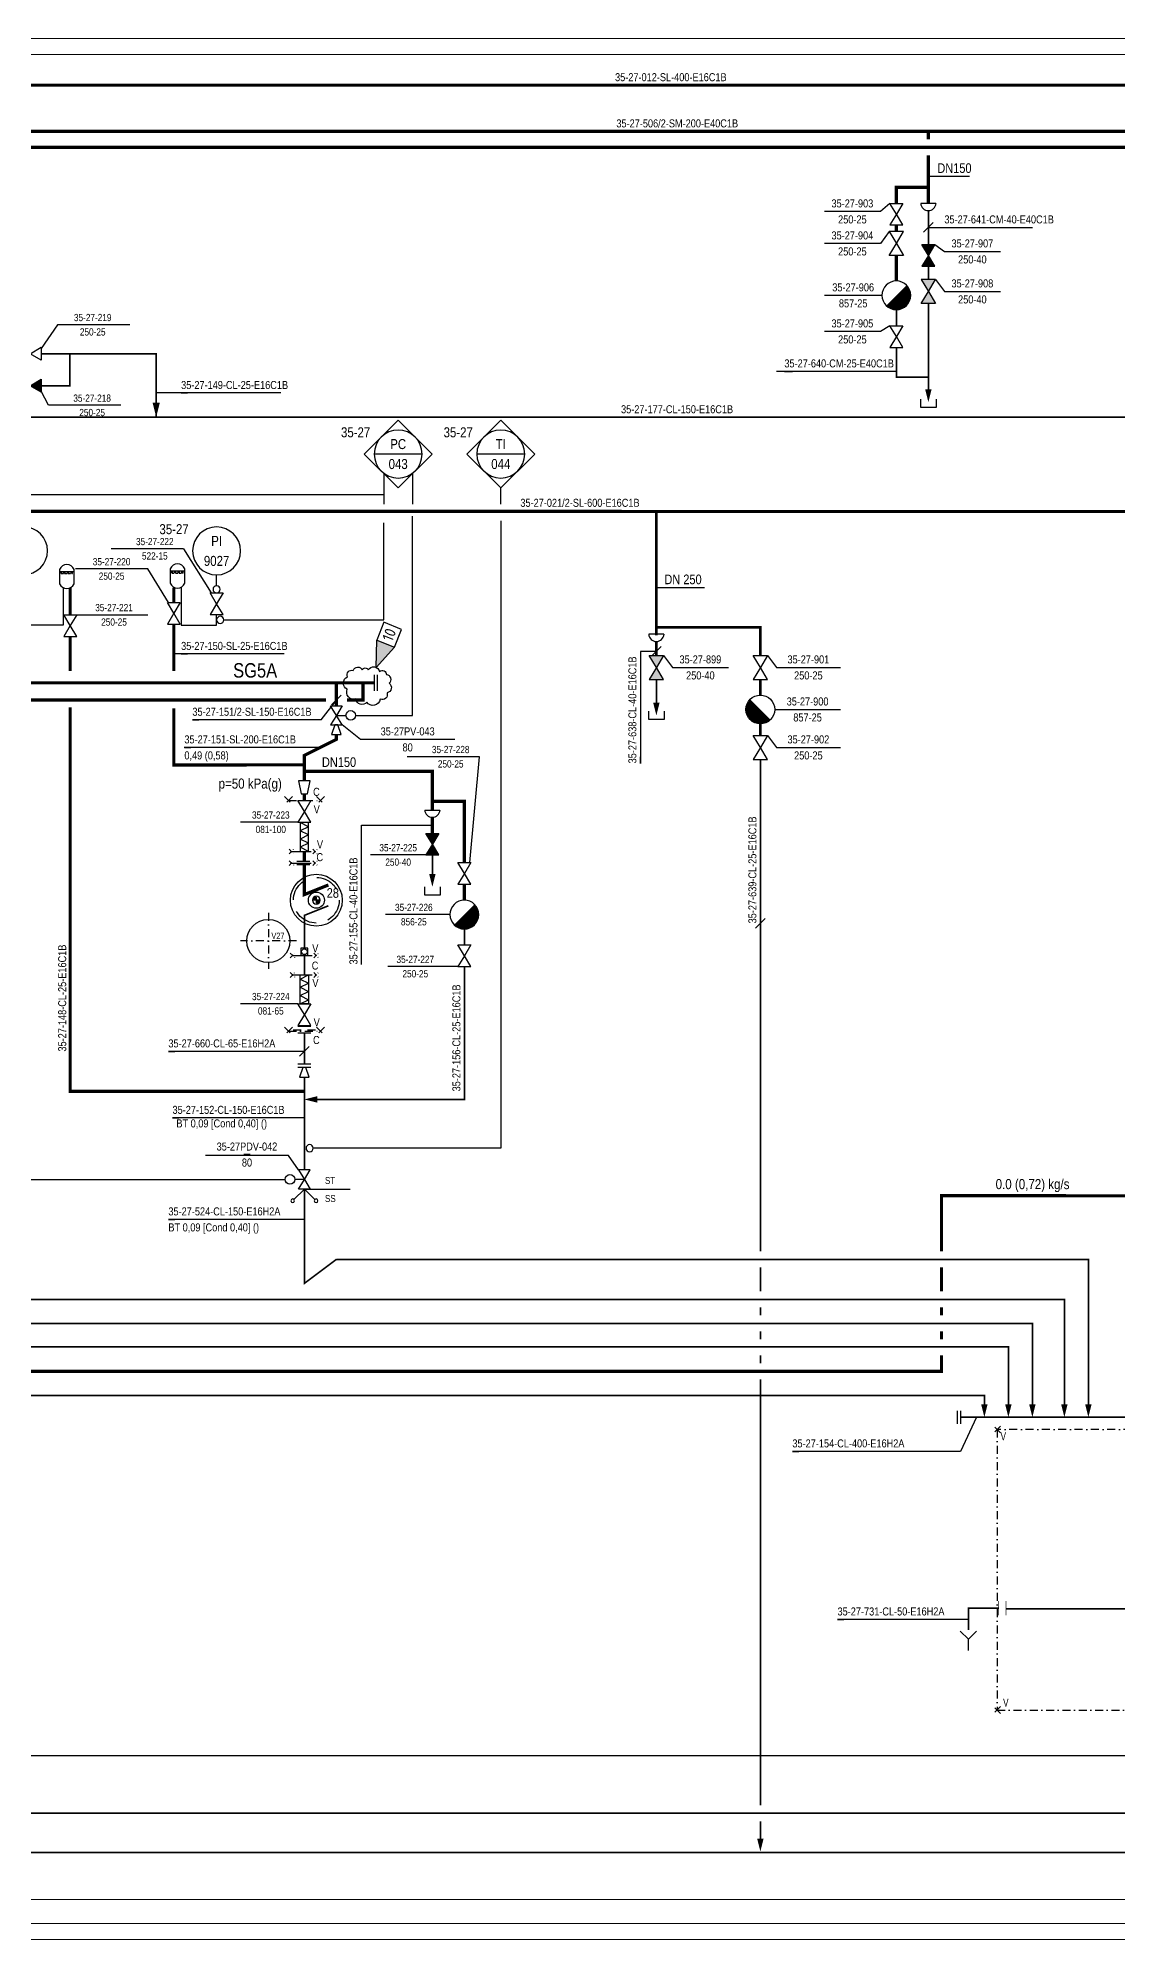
# Model space of a CAD drawing. Header units: millimetres. Extents: x -415 to 12957, y -5 to 599.
# Drawn here: x 3989 to 4327, y 0 to 594 of the extents above; entities that cross this region are included whole.
import ezdxf
from ezdxf.enums import TextEntityAlignment as Align

# ---------------------------------------------------------------- set-up
doc = ezdxf.new("R2010")
doc.units = ezdxf.units.MM
doc.header["$LTSCALE"] = 10
doc.header["$MEASUREMENT"] = 0
for name, pattern in [('CENTER', [2, 1.25, -0.25, 0.25, -0.25]), ('DASHDOT2', [0.5, 0.25, -0.125, 0, -0.125]), ('DASHED', [0.75, 0.5, -0.25]), ('DASHEDX2', [1.5, 1, -0.5])]:
    doc.linetypes.add(name, pattern=pattern)
doc.layers.get('0').update_dxf_attribs({"linetype": 'CONTINUOUS'})
doc.layers.add('BALANSSI', color=3, linetype='CONTINUOUS', lineweight=25)
for name, color, linetype in [('HOYRYRYHMIEN NIMET', 30, 'CONTINUOUS'), ('KAYTOT', 7, 'CONTINUOUS'), ('KUIVATUSSYLINTERIN_N', 7, 'CONTINUOUS'), ('KUIVATUSSYLINTERIT', 31, 'CONTINUOUS'), ('METALLILETKUT', 7, 'CONTINUOUS'), ('NAKOLASIT', 7, 'CONTINUOUS'), ('P-A-SHEET', 3, 'CONTINUOUS'), ('P-COND', 4, 'CONTINUOUS'), ('P-CVPOS', 7, 'CONTINUOUS'), ('P-DELIVERY_LIMIT', 1, 'DASHDOT2'), ('P-EQUIPMENTS', 7, 'CONTINUOUS'), ('P-FITTINGS', 7, 'CONTINUOUS'), ('P-HATCH', 7, 'CONTINUOUS'), ('P-INSTRPOS_TEXTS', 7, 'CONTINUOUS'), ('P-INSTRU', 7, 'CONTINUOUS'), ('P-LINEPOS', 7, 'CONTINUOUS'), ('P-MASS1', 6, 'CONTINUOUS'), ('P-OTHER', 7, 'CONTINUOUS'), ('P-REVISIONS', 1, 'CONTINUOUS'), ('P-STEAM1', 6, 'CONTINUOUS'), ('P-SYMB', 7, 'CONTINUOUS'), ('P-TEXT', 7, 'CONTINUOUS'), ('P-VALVEPOS', 7, 'CONTINUOUS'), ('P-VENTS', 7, 'CONTINUOUS'), ('P-WATER', 3, 'CONTINUOUS'), ('VAC-TELA_NUMEROT', 7, 'CONTINUOUS'), ('VAC-TELAT', 31, 'CONTINUOUS'), ('VEDENEROTTIMET', 7, 'CONTINUOUS')]:
    doc.layers.add(name, color=color, linetype=linetype)
doc.styles.add('ARIAL', font='ARIALN.TTF')
doc.styles.add('ARIALN', font='ARIALN.TTF')
doc.styles.add('CTS_REV', font='isocp.shx')
doc.styles.add('MODESTD', font='ARIALN.TTF')
doc.styles.add('ROMANS', font='ARIALN.TTF')
doc.styles.add('SFS', font='ARIALN.TTF')
doc.styles.get("Standard").update_dxf_attribs({"font": 'ARIALN.TTF'})

# ---------------------------------------------------------------- blocks, each defined once
blk = doc.blocks.new('T200FFL')
at = {"const_width": 0.25}
for points in [[(-1.25, 2.5), (-1.25, -2.5)], [(1.25, -2.5), (1.25, 2.5)]]:
    blk.add_lwpolyline(points, dxfattribs=at)
at = {"linetype": 'Continuous', "style": 'SFS', "flags": 9}
for tag, p in [('SYM_WIDTH', (0, 0)), ('FC', (0, 3.5))]:
    blk.add_attdef(tag, p, '', height=0.2, dxfattribs=at)
blk = doc.blocks.new('ARROW')
blk.add_solid([(-2.5, -1.25), (-2.5, 1.25), (2.5, 0)])
at = {"linetype": 'Continuous', "flags": 1}
blk.add_attdef('SYM_WIDTH', (0, 0), '', height=3, dxfattribs=at)
blk = doc.blocks.new('PPI_0900A')
at = {"color": 0, "linetype": 'ByBlock'}
blk.add_line((-2.5, 0), (2.5, 0), dxfattribs=at)
blk = doc.blocks.new('LPoist')
at = {"const_width": 3.75}
blk.add_lwpolyline([(1.33, 2.42, -1), (-1.33, 5.08, -5.843182)], format="xyb", dxfattribs=at)
blk.add_circle((0, 3.75), 3.75)
blk = doc.blocks.new('PPI_0103B')
at = {"color": 0, "linetype": 'ByBlock'}
blk.add_circle((0, 0), 1.25, dxfattribs=at)
blk = doc.blocks.new('PPI_1100A')
at = {"color": 0, "linetype": 'ByBlock'}
blk.add_line((0, 0), (2, 0), dxfattribs=at)
blk = doc.blocks.new('PPI_1000A')
at = {"color": 0, "linetype": 'ByBlock'}
blk.add_line((-1, 0), (1, 0), dxfattribs=at)
blk = doc.blocks.new('PPI_1207A')
at = {"color": 0, "linetype": 'ByBlock'}
for p, q in [((-8.5, 0), (0, 8.5)), ((0, 8.5), (8.5, 0)), ((0, -8.5), (-8.5, 0)), ((-6, 0), (6, 0)), ((8.5, 0), (0, -8.5))]:
    blk.add_line(p, q, dxfattribs=at)
blk.add_circle((0, 0), 6, dxfattribs=at)
blk = doc.blocks.new('PPI_1200A')
at = {"color": 0, "linetype": 'ByBlock'}
blk.add_circle((0, 0), 6, dxfattribs=at)
blk = doc.blocks.new('PI314')
for p, q in [((0, 2.5), (0, -2.5)), ((1, 2.5), (1, -2.5))]:
    blk.add_line(p, q)
blk = doc.blocks.new('LAI2587')
for p, q in [((0, 0), (2.5, 0)), ((0, -8.75), (0, 0)), ((2.5, 0), (2.5, -8.75)), ((2.5, -8.75), (0, -8.75))]:
    blk.add_line(p, q)
blk = doc.blocks.new('FLEXIBLE-JOINT')
for p, q in [((1.25, 8.75), (-1.25, 7.5)), ((1.25, 6.25), (-1.25, 7.5)), ((1.25, 6.25), (-1.25, 5)), ((1.25, 3.75), (-1.25, 5)), ((1.25, 3.75), (-1.25, 2.5)), ((1.25, 1.25), (-1.25, 2.5)), ((1.25, 1.25), (-1.25, 0))]:
    blk.add_line(p, q)
at = {"rotation": 180}
blk.add_blockref('LAI2587', (1.25, 0), dxfattribs=at)
blk = doc.blocks.new('P7A1100')
at = {"color": 0, "linetype": 'ByBlock'}
for points in [[(-3, -1.8), (-3, 1.8), (0, 0)], [(3, -1.8), (3, 1.8), (0, 0)]]:
    blk.add_lwpolyline(points, close=True, dxfattribs=at)
blk = doc.blocks.new('CVO5B7E')
at = {"color": 0, "linetype": 'Continuous'}
blk.add_lwpolyline([(-1.5, 4.5, -1), (1.5, 4.5, -1), (-1.5, 4.5)], format="xyb", close=True, dxfattribs=at)
blk.add_lwpolyline([(0, 0), (0, 3)], dxfattribs=at)
at = {"layer": 'P-VENTS', "color": 0, "linetype": 'Continuous'}
for points in [[(-3, -1.8), (-3, 1.8), (0, 0)], [(3, -1.8), (3, 1.8), (0, 0)]]:
    blk.add_lwpolyline(points, close=True, dxfattribs=at)
blk = doc.blocks.new('CVO5BA3')
at = {"color": 0, "linetype": 'Continuous'}
blk.add_lwpolyline([(-1.5, 4.5, -1), (1.5, 4.5, -1), (-1.5, 4.5)], format="xyb", close=True, dxfattribs=at)
blk.add_lwpolyline([(0, 0), (0, 3)], dxfattribs=at)
at = {"layer": 'P-VENTS', "color": 0, "linetype": 'Continuous'}
for points in [[(-3, -1.8), (-3, 1.8), (0, 0)], [(3, -1.8), (3, 1.8), (0, 0)]]:
    blk.add_lwpolyline(points, close=True, dxfattribs=at)
blk = doc.blocks.new('P7A1305')
at = {"color": 0, "linetype": 'ByBlock'}
blk.add_solid([(-4, -1), (-4, 1), (0, 0)], dxfattribs=at)
blk = doc.blocks.new('DRIVE-SHAFT')
at = {"layer": 'KAYTOT', "color": 7, "const_width": 2.5}
for points in [[(0, -1.25, -0.4142136), (-1.25, 0, -1)], [(0, 1.25, -0.4142136), (1.25, 0, -1)]]:
    blk.add_lwpolyline(points, format="xyb", dxfattribs=at)
at = {"layer": 'KAYTOT', "color": 7}
blk.add_circle((0, 0), 2.5, dxfattribs=at)
blk = doc.blocks.new('A$7C4F7')
at = {"layer": 'KAYTOT', "linetype": 'Continuous'}
blk.add_blockref('DRIVE-SHAFT', (1.8, 1.8), dxfattribs=at)
blk = doc.blocks.new('PRO66DD')
h = blk.add_hatch(color=0)
h.paths.add_polyline_path([(-3, 1.8), (-3, -1.8), (0, 0)])
h.paths.add_polyline_path([(3, -1.8), (3, 1.8), (0, 0)])
at = {"layer": 'P-VENTS', "color": 0, "linetype": 'Continuous'}
for points in [[(-3, -1.8), (-3, 1.8), (0, 0)], [(3, -1.8), (3, 1.8), (0, 0)]]:
    blk.add_lwpolyline(points, close=True, dxfattribs=at)
blk = doc.blocks.new('P7A0127')
at = {"color": 0, "linetype": 'ByBlock'}
for p, q in [((-7.5, 20), (-7.5, 17.5)), ((7.5, 17.5), (7.5, 20)), ((7.5, 17.5), (-7.5, 17.5)), ((-7.5, 17.5), (-7.5, 5)), ((7.5, 5), (7.5, 17.5))]:
    blk.add_line(p, q, dxfattribs=at)
at = {"color": 0, "linetype": 'DASHEDX2', "ltscale": 0.25}
for points in [[(-7.5, 16.5), (7.5, 16.5)], [(-6, 15.5), (6, 15.5)]]:
    blk.add_lwpolyline(points, dxfattribs=at)
at = {"color": 0, "linetype": 'ByBlock'}
for centre, start, end in [((0, 16.9), 22.4569, 157.5431), ((0, 8.1), 202.4569, 337.5431)]:
    blk.add_arc(centre, 8.12, start, end, dxfattribs=at)
blk = doc.blocks.new('p7a1370')
at = {"color": 0, "linetype": 'ByBlock'}
for p, q in [((1.25, 1.25), (-1.25, -1.25)), ((-1.25, 1.25), (1.25, -1.25))]:
    blk.add_line(p, q, dxfattribs=at)
blk = doc.blocks.new('A$A7D25')
at = {"layer": 'P-DELIVERY_LIMIT'}
blk.add_lwpolyline([(1.25, 1.25), (11.25, 1.25)], dxfattribs=at)
for p in [(1.25, 1.25), (11.25, 1.25)]:
    blk.add_blockref('p7a1370', p, dxfattribs=at)
blk = doc.blocks.new('P7A1214')
at = {"color": 0, "linetype": 'ByBlock'}
for p, q in [((-1, 2), (-1, -2)), ((0, 2), (0, -2))]:
    blk.add_line(p, q, dxfattribs=at)
blk = doc.blocks.new('P7A1245')
at = {"color": 0, "linetype": 'Continuous'}
for points in [[(-2, 1.8), (-2, -1.8)], [(2, 1), (-2, 1.8)], [(2, -1), (2, 1)], [(-2, -1.8), (2, -1)]]:
    blk.add_lwpolyline(points, dxfattribs=at)
blk = doc.blocks.new('P7A1210')
at = {"color": 0, "linetype": 'ByBlock'}
blk.add_lwpolyline([(-3, 1.5), (-3, -1.5), (0, -0.5), (0, 0.5)], close=True, dxfattribs=at)
blk = doc.blocks.new('P7A1304')
at = {"color": 0, "linetype": 'ByBlock'}
blk.add_line((1.5, 1.5), (-1.5, -1.5), dxfattribs=at)
blk = doc.blocks.new('PPI_2100A')
at = {"color": 0, "linetype": 'ByBlock'}
blk.add_line((0, 0), (2, 0), dxfattribs=at)
blk = doc.blocks.new('P7A1330')
at = {"color": 0, "linetype": 'ByBlock'}
for q in [(-3.25, 3.25), (3.25, 3.25)]:
    blk.add_line((0, 0), q, dxfattribs=at)
for centre, start, end in [((-3.66, 3.66), 90, 270), ((-3.66, 3.66), 270, 90), ((3.66, 3.66), 90, 270), ((3.66, 3.66), 270, 90)]:
    blk.add_arc(centre, 0.575, start, end, dxfattribs=at)
blk = doc.blocks.new('PRE770B')
h = blk.add_hatch(color=0)
h.dxf.hatch_style = 1
h.paths.add_polyline_path([(-3, -1.8), (-3, 1.8), (0, 0)])
h.paths.add_polyline_path([(3, -1.8), (3, 1.8), (0, 0)])
at = {"layer": 'P-VENTS', "color": 0, "linetype": 'Continuous'}
for points in [[(-3, -1.8), (-3, 1.8), (0, 0)], [(3, -1.8), (3, 1.8), (0, 0)]]:
    blk.add_lwpolyline(points, close=True, dxfattribs=at)
blk = doc.blocks.new('PREC27C')
at = {"layer": 'P-HATCH'}
h = blk.add_hatch(color=0, dxfattribs=at)
h.paths.add_polyline_path([(-3, 1.8), (-3, -1.8), (0, 0)])
h.paths.add_polyline_path([(3, -1.8), (3, 1.8), (0, 0)])
at = {"layer": 'P-VENTS', "color": 0, "linetype": 'Continuous'}
for points in [[(-3, -1.8), (-3, 1.8), (0, 0)], [(3, -1.8), (3, 1.8), (0, 0)]]:
    blk.add_lwpolyline(points, close=True, dxfattribs=at)
blk = doc.blocks.new('P7A1215')
at = {"color": 0, "linetype": 'ByBlock'}
for p, q in [((0, 2), (0, -2)), ((1, 2), (1, -2))]:
    blk.add_line(p, q, dxfattribs=at)
blk = doc.blocks.new('P7A1325')
at = {"color": 0, "linetype": 'ByBlock'}
for p, q in [((-9, -1.5), (-6, 1.5)), ((-9, 1.5), (-6, -1.5)), ((6, -1.5), (9, 1.5)), ((6, 1.5), (9, -1.5))]:
    blk.add_line(p, q, dxfattribs=at)
at = {"color": 0, "linetype": 'CENTER'}
blk.add_line((-7.5, 0), (7.5, 0), dxfattribs=at)
blk = doc.blocks.new('P7A1241')
at = {"color": 0, "linetype": 'ByBlock'}
for p, q in [((-1, -2), (-1, 2)), ((0, 3.5), (0, 1)), ((1, -2), (1, 2)), ((0, -1), (0, -3.5))]:
    blk.add_line(p, q, dxfattribs=at)
blk = doc.blocks.new('P7A1369')
at = {"color": 0, "linetype": 'ByBlock'}
blk.add_lwpolyline([(8, -3), (0, 0), (8, 3)], dxfattribs=at)
blk.add_lwpolyline([(14, -3), (14, 3), (8, 3), (8, -3)], close=True, dxfattribs=at)
blk.add_solid([(8, 3), (8, -3), (0, 0)], dxfattribs=at)
at = {"color": 7, "linetype": 'Continuous', "style": 'CTS_REV'}
blk.add_attdef('A', text='', height=3.5, dxfattribs=at).set_placement((11, 0), align=Align.MIDDLE)

msp = doc.modelspace()

# ---------------------------------------------------------------- linework, layer by layer
at = {"layer": 'KUIVATUSSYLINTERIT', "linetype": 'Continuous'}
for points in [[(4077.14, 324.75), (4075.34, 324.75)], [(4076.24, 323.85), (4076.24, 325.65)]]:
    msp.add_lwpolyline(points, dxfattribs=at)
for radius in [8.11, 2.51]:
    msp.add_circle((4076.24, 324.75), radius, dxfattribs=at)
at = {"layer": 'KUIVATUSSYLINTERIT', "linetype": 'DASHED', "ltscale": 1.5}
msp.add_circle((4076.24, 324.75), 7.14, dxfattribs=at)
at = {"layer": 'NAKOLASIT'}
msp.add_lwpolyline([(4073.61, 307.52), (4073.61, 309.77), (4071.36, 309.77), (4071.36, 307.52)], close=True, dxfattribs=at)
at = {"layer": 'NAKOLASIT', "linetype": 'Continuous'}
msp.add_circle((4072.49, 308.64), 0.9, dxfattribs=at)
at = {"layer": 'P-A-SHEET', "color": 7, "const_width": 0.35}
for points in [[(-410, 0), (12952.06, 0), (12952.06, 594), (-410, 594)], [(-405, 5), (12947.06, 5), (12947.06, 589), (-405, 589)]]:
    msp.add_lwpolyline(points, close=True, dxfattribs=at)
at = {"layer": 'P-COND', "linetype": 'Continuous'}
for points, const_width in [([(4267.49, 540.26), (4267.49, 529.63)], 0.5), ([(4257.49, 504.26), (4257.49, 509.26)], 0.5), ([(4257.5, 497.51), (4257.5, 488.21), (4267.49, 488.21)], 0.5), ([(2156.94, 475.71), (5944.77, 475.71), (5944.77, 465.05), (5976.85, 465.05)], 0.5), ([(4026.18, 476.71), (4026.18, 480.21)], 0.5), ([(3999.31, 413.93), (3999.31, 422.35)], 1), ([(3999.31, 396.4), (3999.31, 407.18)], 1), ([(3999.31, 384.98), (3999.31, 265), (4072.49, 265)], 1), ([(4214.99, 368.75), (4214.99, 215)], 0.5), ([(4079.99, 323), (4072.49, 320), (4072.49, 309.77)], 0.5), ([(4122.49, 315.75), (4122.49, 310.75)], 0.5), ([(6127.26, 294.62), (6127.26, 307.5), (5149.96, 307.5), (5149.96, 39.42), (2539.99, 39.42), (2539.99, 175)], 0.5), ([(4072.49, 307.52), (4072.49, 303.63), (4072.49, 301.38)], 0.5), ([(4122.49, 304), (4122.49, 262.5), (4076.49, 262.5)], 0.5), ([(4082.49, 212.5), (4317.49, 212.5), (4317.49, 166.66)], 0.5), ([(4214.99, 210), (4214.99, 202.5)], 0.5), ([(4214.99, 197.5), (4214.99, 195)], 0.5), ([(4214.99, 190), (4214.99, 187.5)], 0.5), ([(3781.49, 189.54), (3781.49, 185.17), (4292.49, 185.17), (4292.49, 165.17)], 0.5), ([(4214.99, 182.5), (4214.99, 180)], 0.5), ([(4214.99, 175), (4214.99, 41.92)], 0.5), ([(4214.99, 36.92), (4214.99, 31.5)], 0.5)]:
    msp.add_lwpolyline(points, dxfattribs=dict(at, const_width=const_width))
at = {"layer": 'P-COND', "const_width": 0.5}
for points in [[(4267.49, 522.88), (4267.49, 518.75)], [(4267.49, 511.25), (4267.49, 484.38)], [(4182.49, 393.75), (4182.49, 386.5)], [(4112.49, 338.9), (4112.49, 331.4)], [(-130.72, 27.08), (2740, 27.14), (2755, 27.14), (5492.84, 27.23), (5492.84, 295), (6065.89, 295), (6065.89, 213.23)], [(4072.49, 273.5), (4072.49, 280), (4072.49, 283.25)], [(4072.49, 240.5), (4072.49, 269.5)], [(4299.99, 166.66), (4299.99, 192.5), (3702.49, 192.5), (3702.49, 234.5)], [(4309.99, 166.66), (4309.99, 200), (3884.99, 200), (3884.99, 234.5)], [(4072.49, 234.5), (4072.49, 205), (4082.49, 212.5)], [(4284.99, 166.66), (4284.99, 170), (3517.49, 170), (3517.49, 175)], [(4354.49, 163.16), (4277.49, 163.16)], [(4364.21, 103.3), (4291.71, 103.3)]]:
    msp.add_lwpolyline(points, dxfattribs=at)
at = {"layer": 'P-COND', "linetype": 'Continuous'}
for points in [[(3990.22, 495.5, 0.5, 0.5, 0), (4026.18, 495.5, 0.5, 0.5, 0), (4026.18, 476, 0, 0, 0)], [(3990.22, 485.5, 0.5, 0.5, 0), (3999.18, 485.5, 0.5, 0.5, 0), (3999.18, 495.5, 0, 0, 0)]]:
    msp.add_lwpolyline(points, format="xyseb", dxfattribs=at)
at = {"layer": 'P-COND'}
msp.add_lwpolyline([(4289.46, 103.47, 0.5, 0.5, 0), (4280, 103.47, 0.5, 0.5, 0), (4280, 96.66, 0, 0, 0)], format="xyseb", dxfattribs=at)
at = {"layer": 'P-CVPOS'}
msp.add_lwpolyline([(4070.69, 240.51), (4067.49, 245)], dxfattribs=at)
at = {"layer": 'P-DELIVERY_LIMIT'}
msp.add_lwpolyline([(4521.54, 187.42), (4422.68, 187.42), (4422.68, 220.75), (4384.82, 220.75), (4384.82, 177.65), (4361.55, 177.65), (4361.55, 159.33), (4288.97, 159.33), (4288.97, 71.67), (4666.69, 71.68), (4666.69, 99.98), (4707.8, 99.98), (4707.8, 155.32), (4681.8, 155.32), (4681.8, 218.48), (4521.54, 218.69)], close=True, dxfattribs=at)
for points in [[(4290.03, 158.27), (4287.91, 160.39)], [(4290.03, 160.39), (4287.91, 158.27)], [(4290.03, 72.74), (4287.91, 70.61)], [(4290.03, 70.61), (4287.91, 72.73)]]:
    msp.add_lwpolyline(points, dxfattribs=at)
at = {"layer": 'P-INSTRU'}
for points in [[(3965.44, 458.06), (3965.44, 451.52), (4097.3, 451.52)], [(4097.3, 458.06), (4097.3, 448.52)], [(4106.3, 458.06), (4106.3, 448.52)], [(4088.49, 382.45), (4106.3, 382.45), (4106.3, 444.75)], [(4066.47, 237.37), (3956.44, 237.37), (3956.44, 384.74)], [(1362.79, 103.98), (1514.84, 103.98), (1514.84, 57.5), (5356.15, 57.5), (5356.15, 287.5), (6120.51, 287.5)]]:
    msp.add_lwpolyline(points, dxfattribs=at)
at = {"layer": 'P-INSTRU', "linetype": 'Continuous'}
for points in [[(4133.87, 448.52), (4133.87, 453.56)], [(4047.31, 412.34), (4097.3, 412.34), (4097.3, 442.67)], [(3997.06, 422.35), (3997.06, 410.65), (3984.69, 410.65)], [(4033.94, 422.45), (4033.94, 410.65), (4045.06, 410.65), (4045.06, 414.02)], [(4045.06, 423.02), (4045.06, 426.4)]]:
    msp.add_lwpolyline(points, dxfattribs=at)
at = {"layer": 'P-LINEPOS'}
for points in [[(4267.49, 535), (4299.99, 535)], [(4257.49, 490), (4219.99, 490)], [(4222.49, 490), (4224.99, 490)], [(4065.12, 483.25), (4026.18, 483.25)], [(4182.49, 402.5), (4177.49, 402.5), (4177.49, 367.5)], [(4077.69, 381.14), (4037.49, 381.14)], [(4090.32, 304.66), (4090.32, 348.15), (4112.33, 348.15)], [(4214.99, 317.5), (4214.99, 320)], [(4072.49, 277.5), (4029.99, 277.5)], [(4072.49, 225), (4029.99, 225)], [(4282.49, 163.16), (4277.49, 152.5), (4224.99, 152.5)], [(4280, 99.99), (4239.1, 99.99)]]:
    msp.add_lwpolyline(points, dxfattribs=at)
at = {"layer": 'P-MASS1', "const_width": 0.8}
for points in [[(4182.49, 407.5), (4182.49, 446.23)], [(4182.49, 410), (4214.99, 410), (4214.99, 401.25)], [(4182.49, 405.61), (4182.49, 401.25)], [(4214.99, 393.75), (4214.99, 388.86)], [(4214.99, 379.86), (4214.99, 376.25)]]:
    msp.add_lwpolyline(points, dxfattribs=at)
at = {"layer": 'P-OTHER'}
msp.add_line((4077.69, 381.14), (4082.49, 387.3), dxfattribs=at)
for points in [[(4267.79, 551.03), (4280.29, 551.03)], [(4133.87, 443.31), (4133.87, 247.24), (4075.26, 247.24)], [(4182.49, 422.5), (4197.49, 422.5)], [(4066.16, 401.71), (4031.8, 401.71)], [(4119.53, 375), (4089.99, 375), (4084.26, 379.5)], [(4077.49, 372.5), (4034.91, 372.5)], [(4072.49, 256.73), (4031.32, 256.73)], [(4067.49, 245), (4041.61, 245)], [(4073.01, 234.49), (4086.76, 234.49)], [(4277.45, 96.37), (4280, 93.83)], [(4280, 93.83), (4282.54, 96.37)], [(4280, 90.23), (4280, 93.83)]]:
    msp.add_lwpolyline(points, dxfattribs=at)
at = {"layer": 'P-REVISIONS'}
msp.add_lwpolyline([(4087.75, 396.54, -0.666667), (4090.59, 396.72, 0.621132), (4090.59, 396.72, -0.666667), (4092.43, 396.72, 0.666667), (4092.43, 396.72, -0.666667), (4096.01, 396.17, 0.782973), (4096.01, 396.17, -0.666667), (4098.13, 395.25, 1.015182), (4098.13, 395.25, -0.666667), (4098.95, 392.59, 2.756951), (4098.95, 392.59, -0.666667), (4098.31, 389.56, 10.74392), (4098.31, 389.56, -0.666667), (4096.2, 387.54, -4.771292), (4096.2, 387.54, -0.666667), (4091.97, 386.63, -1.915919), (4091.97, 386.63, -0.666667), (4088.57, 387.64, -1.112062), (4088.57, 387.64, -0.666667), (4085.91, 390.66, -0.62425), (4085.91, 390.66, -0.666667), (4086, 394.52, -0.187641), (4086, 394.52, -0.672479), (4087.75, 396.54, 0.249325), (4087.75, 396.54, 0.249325)], format="xyb", dxfattribs=at)
at = {"layer": 'P-STEAM1', "linetype": 'Continuous', "const_width": 1}
for points in [[(1230.31, 579.44), (6591.76, 579.44)], [(1230.31, 565), (6459.81, 565)], [(4267.49, 565), (4267.49, 562.5)], [(1230.31, 560), (6459.81, 560)], [(4267.49, 557.5), (4267.49, 542.51)], [(4257.49, 533.75), (4257.49, 535.76)], [(4257.49, 518.26), (4257.49, 526.25)], [(1230.31, 446.44), (2477.49, 446.38), (2482.49, 446.38), (2492.49, 446.38), (6312.49, 446.06), (6327.49, 446.06), (6459.81, 446.05)], [(4031.69, 417.8), (4031.69, 422.45)], [(4031.69, 396.4), (4031.69, 411.05)], [(3729.67, 392.66), (4094.25, 392.67)], [(4072.49, 365), (4112.49, 365), (4112.49, 352.9)], [(4112.49, 350.65), (4112.49, 345.65)], [(4072.49, 340), (4072.49, 336.81)], [(4072.49, 335.81), (4072.49, 326.5), (4079.99, 329.5)], [(4122.49, 324.75), (4122.49, 329.75)], [(4271.61, 202.5), (4271.61, 210)], [(4271.61, 195), (4271.61, 197.5)], [(4271.61, 187.5), (4271.61, 190)], [(2163.38, 177.5), (2163.38, 177.5), (4271.61, 177.5), (4271.61, 182.5)]]:
    msp.add_lwpolyline(points, dxfattribs=at)
at = {"layer": 'P-STEAM1', "linetype": 'Continuous'}
for points in [[(4257.49, 542.51, 1, 1, 0), (4257.49, 547.51, 1, 1, 0), (4267.49, 547.51, 0, 0, 0)], [(4072.49, 367.04, 1, 1, 0), (4031.69, 367.02, 1, 1, 0), (4031.69, 384.71, 0, 0, 0)], [(4122.49, 336.5, 1, 1, 0), (4122.49, 355.65, 1, 1, 0), (4112.49, 355.65, 0, 0, 0)], [(4271.61, 215, 1, 1, 0), (4271.61, 232.44, 1, 1, 0), (4378.82, 232.29, 0, 0, 0)]]:
    msp.add_lwpolyline(points, format="xyseb", dxfattribs=at)
at = {"layer": 'P-STEAM1', "const_width": 1}
for points in [[(4082.49, 392.67), (4082.49, 385.5)], [(4090.8, 392.67), (4090.8, 387.3), (4085.86, 387.3)], [(4079.29, 387.3), (3884.48, 387.3)], [(4082.49, 376.5), (4082.49, 375), (4072.49, 370), (4072.49, 362)], [(4072.49, 358), (4072.49, 355.88)]]:
    msp.add_lwpolyline(points, dxfattribs=at)
at = {"layer": 'P-VALVEPOS'}
for points in [[(4255.46, 542.51), (4252.49, 540), (4234.99, 540)], [(4255.24, 533.75), (4252.49, 530), (4234.99, 530)], [(4269.51, 529.63), (4272.49, 527.5), (4289.99, 527.5)], [(4269.74, 518.75), (4272.49, 515), (4289.99, 515)], [(4252.99, 513.76), (4234.99, 513.76)], [(4017.97, 504.59), (3995.37, 504.59), (3990.22, 497.19)], [(4255.47, 504.26), (4252.49, 502.5), (4234.99, 502.5)], [(4015.16, 479.4), (3992.56, 479.4), (3990.22, 483.81)], [(4264.99, 481.36), (4264.99, 478.86), (4269.99, 478.86), (4269.99, 481.36)], [(4034.74, 434.58), (4012.14, 434.58)], [(4034.74, 434.58), (4043.38, 420.77)], [(4023.54, 428.27), (4000.94, 428.27)], [(4030, 417.8), (4023.54, 428.27)], [(4001, 413.93), (4023.6, 413.93)], [(4184.74, 401.25), (4187.49, 397.5), (4204.99, 397.5)], [(4217.24, 401.25), (4219.99, 397.5), (4239.99, 397.5)], [(4179.99, 383.86), (4179.99, 381.36), (4184.99, 381.36), (4184.99, 383.86)], [(4219.49, 384.36), (4239.99, 384.36)], [(4217.24, 376.25), (4219.99, 372.5), (4239.99, 372.5)], [(4127.21, 369.59), (4104.61, 369.59)], [(4124.17, 336.5), (4127.21, 369.59)], [(4070.46, 349.12), (4052.49, 349.12)], [(4110.8, 338.9), (4093.2, 338.9)], [(4109.99, 328.9), (4109.99, 326.4), (4114.99, 326.4), (4114.99, 328.9)], [(4117.99, 320.25), (4097.89, 320.25)], [(4116.15, 304.01), (4098.55, 304.01)], [(4120.79, 303.98), (4116.15, 304.01)], [(4070.46, 292.4), (4052.49, 292.4)]]:
    msp.add_lwpolyline(points, dxfattribs=at)
at = {"layer": 'P-WATER', "const_width": 0.35}
msp.add_lwpolyline([(-315, 12.5), (6789.82, 12.5)], dxfattribs=at)
at = {"layer": 'VAC-TELAT', "linetype": 'DASHDOT2'}
for points in [[(4061.23, 320.75), (4061.23, 303.25)], [(4061.23, 320.75), (4061.23, 303.25)], [(4069.98, 312), (4052.48, 312)]]:
    msp.add_lwpolyline(points, dxfattribs=at)
at = {"layer": 'VAC-TELAT', "linetype": 'Continuous'}
msp.add_circle((4061.23, 312), 6.75, dxfattribs=at)
at = {"layer": 'VEDENEROTTIMET'}
for points in [[(4269.87, 542.51), (4265.1, 542.51)], [(4184.87, 407.86), (4180.1, 407.86)], [(4110.1, 352.9), (4114.87, 352.9)]]:
    msp.add_lwpolyline(points, dxfattribs=at)
for centre in [(4267.49, 542.64), (4182.49, 407.99), (4112.49, 353.04)]:
    msp.add_arc(centre, 2.39, 183.29599, 356.70401, dxfattribs=at)

# ---------------------------------------------------------------- block references
at = {"layer": 'METALLILETKUT', "yscale": 1.028571429000294, "zscale": 1.028571429000294, "rotation": 180}
for p, xscale in [((4072.49, 349), -1.028571429000294), ((4072.49, 301.38), 1.028571429000294)]:
    msp.add_blockref('FLEXIBLE-JOINT', p, dxfattribs=dict(at, xscale=xscale))
at = {"layer": 'P-COND', "linetype": 'Continuous', "xscale": -0.900000000000091, "yscale": 0.900000000000091, "zscale": 0.900000000000091, "rotation": 89.99999999999967}
msp.add_blockref('ARROW', (4026.18, 477.96), dxfattribs=at)
at = {"layer": 'P-CVPOS', "color": 140, "xscale": -1}
for p in [(4104.76, 375), (4054.55, 245.27)]:
    msp.add_blockref('PPI_1000A', p, dxfattribs=at)
at = {"layer": 'P-DELIVERY_LIMIT'}
for p in [(4066.24, 354.62), (4066.24, 282.53)]:
    msp.add_blockref('A$A7D25', p, dxfattribs=at)
at = {"layer": 'P-DELIVERY_LIMIT', "xscale": 0.4899999999999999, "yscale": 0.4899999999999999, "zscale": 0.4899999999999999}
for p in [(4072.16, 339.94), (4072.16, 336.35), (4072.49, 307.51), (4072.49, 301.38)]:
    msp.add_blockref('P7A1325', p, dxfattribs=at)
at = {"layer": 'P-EQUIPMENTS', "xscale": 0.3002463749403548, "yscale": 0.3002463749403548, "zscale": 0.3002463749403548}
for p in [(3998.25, 422.14), (4032.84, 422.31)]:
    msp.add_blockref('P7A0127', p, dxfattribs=at)
at = {"layer": 'P-FITTINGS'}
for name, p, rotation in [('P7A1210', (4082.49, 379.5), 90), ('P7A1245', (4072.49, 360), 270), ('P7A1215', (4072.16, 336.81), 270), ('P7A1241', (4072.49, 284.25), 90), ('P7A1214', (4072.49, 272.5), 270), ('P7A1210', (4072.49, 272.5), 90)]:
    msp.add_blockref(name, p, dxfattribs=dict(at, rotation=rotation))
msp.add_blockref('P7A1214', (4277.49, 163.16), dxfattribs=at)
at = {"layer": 'P-INSTRU', "color": 140}
for name, p, xscale, yscale, zscale in [('PPI_1207A', (4101.8, 464.17), -1.2478, 1.2478, 1.2478), ('PPI_1207A', (4133.87, 464.17), -1.2478, 1.2478, 1.2478), ('PPI_1200A', (3984.73, 433.94), -1.2478, 1.2478, 1.2478), ('PPI_1200A', (4045.06, 433.9), -1.2478, 1.2478, 1.2478), ('PPI_0103B', (4045.06, 421.9), -0.899999999999636, 0.899999999999636, 0.899999999999636), ('PPI_0103B', (4046.19, 412.34), -0.899999999999636, 0.899999999999636, 0.899999999999636)]:
    msp.add_blockref(name, p, dxfattribs=dict(at, xscale=xscale, yscale=yscale, zscale=zscale))
at = {"layer": 'P-INSTRU', "color": 140, "xscale": -0.899999999999636, "yscale": 0.899999999999636, "zscale": 0.899999999999636, "rotation": 270}
msp.add_blockref('PPI_0103B', (4074.13, 247.24), dxfattribs=at)
at = {"layer": 'P-LINEPOS', "color": 140}
for name, p in [('PPI_1100A', (4169.58, 579.44)), ('PPI_2100A', (4169.99, 565)), ('PPI_1100A', (4272.49, 535)), ('PPI_1100A', (4222.49, 490)), ('PPI_1100A', (4033.97, 483.25)), ('PPI_1100A', (4171.45, 475.67)), ('PPI_2100A', (4139.99, 446.44)), ('PPI_1100A', (4033.97, 401.71)), ('PPI_2100A', (4037.49, 381.14)), ('PPI_1100A', (4034.99, 372.5)), ('PPI_1100A', (4029.99, 277.5)), ('PPI_1100A', (4031.28, 256.73)), ('PPI_1100A', (4029.99, 225)), ('PPI_1100A', (4224.99, 152.5)), ('PPI_1100A', (4239.1, 99.99))]:
    msp.add_blockref(name, p, dxfattribs=at)
at = {"layer": 'P-LINEPOS'}
for p in [(4267.49, 535), (4182.49, 402.5), (4082.49, 387.3), (4214.99, 317.5), (4072.49, 277.5)]:
    msp.add_blockref('P7A1304', p, dxfattribs=at)
at = {"layer": 'P-LINEPOS', "color": 140, "rotation": 90}
for p in [(4177.49, 367.5), (4214.99, 317.5), (4090.32, 304.66), (3999.31, 277.45), (4122.49, 265)]:
    msp.add_blockref('PPI_1100A', p, dxfattribs=at)
at = {"layer": 'P-OTHER'}
msp.add_blockref('PI314', (4094.25, 392.67), dxfattribs=at)
at = {"layer": 'P-OTHER', "xscale": -0.4899999999999999, "yscale": 0.4899999999999999, "zscale": 0.4899999999999999}
msp.add_blockref('A$7C4F7', (4077.1, 323.88), dxfattribs=at)
at = {"layer": 'P-OTHER', "xscale": 0.900000000000091, "yscale": 0.900000000000091, "zscale": 0.900000000000091, "rotation": 180}
msp.add_blockref('T200FFL', (4290.58, 103.47), dxfattribs=at)
at = {"layer": 'P-REVISIONS', "rotation": 68.4194304287981}
msp.add_blockref('P7A1369', (4094.94, 397.48), dxfattribs=at).add_auto_attribs({'A': '10'})
at = {"layer": 'P-SYMB', "yscale": 1.199999999999818, "zscale": 1.199999999999818}
for p, xscale in [((4257.49, 509.26), -1.199999999999818), ((4214.99, 379.86), 1.199999999999818), ((4122.49, 315.75), -1.199999999999818)]:
    msp.add_blockref('LPoist', p, dxfattribs=dict(at, xscale=xscale))
at = {"layer": 'P-SYMB'}
for name, p, rotation in [('P7A1305', (4267.49, 480.38), 270), ('P7A1305', (4182.49, 382.5), 270), ('P7A1305', (4112.49, 328.9), 270), ('P7A1305', (4072.49, 262.5), 180), ('P7A1330', (4072.49, 234.5), 180), ('P7A1305', (4284.99, 163.16), 269.9999021235433), ('P7A1305', (4292.49, 163.16), 269.9999104641677), ('P7A1305', (4299.99, 163.16), 269.9999104641677), ('P7A1305', (4309.99, 163.16), 269.9999021235428), ('P7A1305', (4317.49, 163.16), 270.0000000016292), ('P7A1305', (4214.99, 27.5), 270)]:
    msp.add_blockref(name, p, dxfattribs=dict(at, rotation=rotation))
at = {"layer": 'P-VALVEPOS', "color": 140, "rotation": 180}
for p in [(4243.74, 540), (4243.74, 530), (4243.99, 513.76), (4243.74, 502.5)]:
    msp.add_blockref('PPI_0900A', p, dxfattribs=at)
at = {"layer": 'P-VALVEPOS', "color": 140}
for p in [(4281.24, 527.5), (4281.24, 515), (4196.24, 397.5), (4229.99, 397.5), (4229.74, 384.36), (4229.99, 372.5)]:
    msp.add_blockref('PPI_0900A', p, dxfattribs=at)
at = {"layer": 'P-VALVEPOS', "color": 140, "yscale": 0.9, "zscale": 0.9}
for p, xscale in [((4006.34, 504.59), -0.9), ((4006.16, 479.4), -0.9), ((4025.74, 434.58), -0.9), ((4012.24, 428.27), -0.9), ((4013.01, 413.93), 0.9), ((4118.21, 369.59), -0.9), ((4062, 349.12), -0.9), ((4101.8, 338.9), -0.9), ((4106.69, 320.25), -0.9), ((4107.15, 304.01), -0.9), ((4062, 292.4), -0.9)]:
    msp.add_blockref('PPI_0900A', p, dxfattribs=dict(at, xscale=xscale))
at = {"layer": 'P-VENTS'}
for name, p, xscale, yscale, zscale, rotation in [('P7A1100', (4257.49, 539.13), 1.125, 1.125, 1.125, 270), ('P7A1100', (4257.49, 530), 1.25, 1.25, 1.25, 90), ('PRO66DD', (4267.49, 526.26), 1.125000000000022, 1.125000000000022, 1.125000000000022, 270), ('PRE770B', (4267.49, 515), 1.25, 1.25, 1.25, 90), ('P7A1100', (4257.5, 500.88), 1.125, 1.125, 1.125, 270), ('P7A1100', (3986.84, 495.5), 1.125, 1.125, 1.125, 180), ('PRO66DD', (3986.84, 485.5), 1.125000000000022, 1.125000000000022, 1.125000000000022, 180), ('P7A1100', (4031.69, 414.42), 1.125, 1.125, 1.125, 270), ('P7A1100', (4045.06, 417.4), 1.125, 1.125, 1.125, 270), ('P7A1100', (3999.31, 410.55), 1.125, 1.125, 1.125, 270), ('PREC27C', (4182.49, 397.5), 1.25, 1.25, 1.25, 270), ('P7A1100', (4214.99, 397.5), 1.25, 1.25, 1.25, 270), ('P7A1100', (4214.99, 372.5), 1.25, 1.25, 1.25, 270), ('P7A1100', (4072.49, 352.5), 1.125, 1.125, 1.125, 270), ('PRO66DD', (4112.49, 342.27), 1.125000000000022, 1.125000000000022, 1.125000000000022, 270), ('P7A1100', (4122.49, 333.13), 1.125, 1.125, 1.125, 270), ('P7A1100', (4122.49, 307.38), 1.125, 1.125, 1.125, 270), ('P7A1100', (4072.49, 289.02), 1.125, 1.125, 1.125, 270)]:
    msp.add_blockref(name, p, dxfattribs=dict(at, xscale=xscale, yscale=yscale, zscale=zscale, rotation=rotation))
for name, p, rotation in [('CVO5B7E', (4082.49, 382.5), 270), ('CVO5BA3', (4072.49, 237.5), 90)]:
    msp.add_blockref(name, p, dxfattribs=dict(at, rotation=rotation))

# ---------------------------------------------------------------- texts
at = {"layer": 'BALANSSI', "linetype": 'Continuous'}
msp.add_text('p=50 kPa(g)', height=3.15, dxfattribs=at).set_placement((4045.68, 359.62))
at = {"layer": 'BALANSSI'}
msp.add_text('0.0 (0,72) kg/s', height=3.15, dxfattribs=at).set_placement((4288.51, 234.46))
at = {"layer": 'HOYRYRYHMIEN NIMET', "linetype": 'Continuous', "style": 'MODESTD'}
msp.add_text('SG5A', height=4.5, dxfattribs=at).set_placement((4050.23, 394.32))
at = {"layer": 'KUIVATUSSYLINTERIN_N', "style": 'ARIALN'}
msp.add_text('28', height=3, dxfattribs=at).set_placement((4079.47, 327.02), align=Align.MIDDLE_LEFT)
at = {"layer": 'P-CVPOS', "color": 140, "style": 'ARIAL'}
for s, p in [('35-27PV-043', (4104.76, 377.5)), ('80', (4104.76, 372.5)), ('35-27PDV-042', (4054.55, 247.77)), ('80', (4054.55, 242.77))]:
    msp.add_text(s, height=2.5, dxfattribs=at).set_placement(p, align=Align.MIDDLE)
at = {"layer": 'P-DELIVERY_LIMIT', "linetype": 'Continuous', "style": 'MODESTD'}
for s, p in [('ST', (4078.91, 236.05)), ('SS', (4078.91, 230.43))]:
    msp.add_text(s, height=2.205, dxfattribs=at).set_placement(p)
at = {"layer": 'P-DELIVERY_LIMIT', "char_height": 2.5, "width": 12, "rotation": 0.05299}
for insert, attachment_point in [((4291.67, 158.47), 3), ((4290.84, 72.75), 7)]:
    msp.add_mtext('{\\W0.9;\\T0.95;V}', dxfattribs=dict(at, insert=insert, attachment_point=attachment_point))
at = {"layer": 'P-DELIVERY_LIMIT', "linetype": 'Continuous', "style": 'ROMANS'}
for p in [(4077.27, 357.36), (4078.33, 336.95), (4076.86, 303.06), (4077.27, 279.81)]:
    msp.add_attdef('C', text='', height=2.5, rotation=359.88964, dxfattribs=at).set_placement(p, align=Align.RIGHT)
for p in [(4075.39, 351.93), (4076.41, 340.91), (4074.94, 308.43), (4074.99, 297.63), (4075.39, 285.32)]:
    msp.add_attdef('V', p, '', height=2.5, rotation=359.88964, dxfattribs=at)
at = {"layer": 'P-INSTRPOS_TEXTS', "style": 'ARIAL'}
for p in [(4093.07, 469.41), (4125.13, 469.41), (4036.33, 439.14)]:
    msp.add_text('35-27', height=3.119, dxfattribs=at).set_placement(p, align=Align.RIGHT)
for s, p in [('PC', (4101.8, 467.29)), ('TI', (4133.87, 467.29)), ('043', (4101.8, 461.05)), ('044', (4133.87, 461.05)), ('PI', (4045.06, 437.02)), ('9027', (4045.06, 430.78))]:
    msp.add_text(s, height=3.119, dxfattribs=at).set_placement(p, align=Align.MIDDLE)
at = {"layer": 'P-LINEPOS', "color": 140, "style": 'ARIAL'}
for s, p in [('35-27-012-SL-400-E16C1B', (4169.58, 581.94)), ('35-27-506/2-SM-200-E40C1B', (4169.99, 567.5)), ('35-27-641-CM-40-E40C1B', (4272.49, 537.5)), ('35-27-640-CM-25-E40C1B', (4222.49, 492.5)), ('35-27-149-CL-25-E16C1B', (4033.97, 485.75)), ('35-27-177-CL-150-E16C1B', (4171.45, 478.17)), ('35-27-021/2-SL-600-E16C1B', (4139.99, 448.94)), ('35-27-150-SL-25-E16C1B', (4033.97, 404.21)), ('35-27-151/2-SL-150-E16C1B', (4037.49, 383.64)), ('35-27-151-SL-200-E16C1B', (4034.99, 375)), ('0,49 (0,58)', (4034.99, 370)), ('35-27-660-CL-65-E16H2A', (4029.99, 280)), ('35-27-152-CL-150-E16C1B', (4031.28, 259.23)), ('BT 0,09 [Cond 0,40] ()', (4032.49, 255)), ('35-27-524-CL-150-E16H2A', (4029.99, 227.5)), ('BT 0,09 [Cond 0,40] ()', (4029.99, 222.5)), ('35-27-154-CL-400-E16H2A', (4224.99, 155)), ('35-27-731-CL-50-E16H2A', (4239.1, 102.49))]:
    msp.add_text(s, height=2.5, dxfattribs=at).set_placement(p, align=Align.MIDDLE_LEFT)
for s, p in [('35-27-638-CL-40-E16C1B', (4174.99, 367.5)), ('35-27-639-CL-25-E16C1B', (4212.49, 317.5)), ('35-27-155-CL-40-E16C1B', (4087.82, 304.66)), ('35-27-148-CL-25-E16C1B', (3996.81, 277.45)), ('35-27-156-CL-25-E16C1B', (4119.99, 265))]:
    msp.add_text(s, height=2.5, rotation=90, dxfattribs=at).set_placement(p, align=Align.MIDDLE_LEFT)
at = {"layer": 'P-TEXT', "style": 'ARIALN'}
for s, p in [('DN150', (4270.29, 553.53)), ('DN 250', (4184.99, 425)), ('DN150', (4077.97, 367.9))]:
    msp.add_text(s, height=3, dxfattribs=at).set_placement(p, align=Align.MIDDLE_LEFT)
at = {"layer": 'P-VALVEPOS', "color": 140, "style": 'ARIAL'}
for s, height, p in [('35-27-903', 2.5, (4243.74, 542.5)), ('250-25', 2.5, (4243.74, 537.5)), ('35-27-904', 2.5, (4243.74, 532.5)), ('35-27-907', 2.5, (4281.24, 530)), ('250-25', 2.5, (4243.74, 527.5)), ('250-40', 2.5, (4281.24, 525)), ('35-27-906', 2.5, (4243.99, 516.26)), ('35-27-908', 2.5, (4281.24, 517.5)), ('857-25', 2.5, (4243.99, 511.26)), ('250-40', 2.5, (4281.24, 512.5)), ('35-27-219', 2.25, (4006.34, 506.84)), ('35-27-905', 2.5, (4243.74, 505)), ('250-25', 2.25, (4006.34, 502.34)), ('250-25', 2.5, (4243.74, 500)), ('35-27-218', 2.25, (4006.16, 481.65)), ('250-25', 2.25, (4006.16, 477.15)), ('35-27-222', 2.25, (4025.74, 436.83)), ('35-27-220', 2.25, (4012.24, 430.52)), ('522-15', 2.25, (4025.74, 432.33)), ('250-25', 2.25, (4012.24, 426.02)), ('35-27-221', 2.25, (4013.01, 416.18)), ('250-25', 2.25, (4013.01, 411.68)), ('35-27-899', 2.5, (4196.24, 400)), ('35-27-901', 2.5, (4229.99, 400)), ('250-40', 2.5, (4196.24, 395)), ('250-25', 2.5, (4229.99, 395)), ('35-27-900', 2.5, (4229.74, 386.86)), ('857-25', 2.5, (4229.74, 381.86)), ('35-27-902', 2.5, (4229.99, 375)), ('35-27-228', 2.25, (4118.21, 371.84)), ('250-25', 2.25, (4118.21, 367.34)), ('250-25', 2.5, (4229.99, 370)), ('35-27-223', 2.25, (4062, 351.38)), ('081-100', 2.25, (4062, 346.88)), ('35-27-225', 2.25, (4101.8, 341.15)), ('250-40', 2.25, (4101.8, 336.65)), ('35-27-226', 2.25, (4106.69, 322.5)), ('856-25', 2.25, (4106.69, 318)), ('35-27-227', 2.25, (4107.15, 306.26)), ('250-25', 2.25, (4107.15, 301.76)), ('35-27-224', 2.25, (4062, 294.65)), ('081-65', 2.25, (4062, 290.15))]:
    msp.add_text(s, height=height, dxfattribs=at).set_placement(p, align=Align.MIDDLE)
at = {"layer": 'VAC-TELA_NUMEROT', "style": 'ARIALN'}
msp.add_text('V27', height=2, dxfattribs=at).set_placement((4062.19, 313.6), align=Align.MIDDLE_LEFT)

doc.saveas('drawing.dxf')
